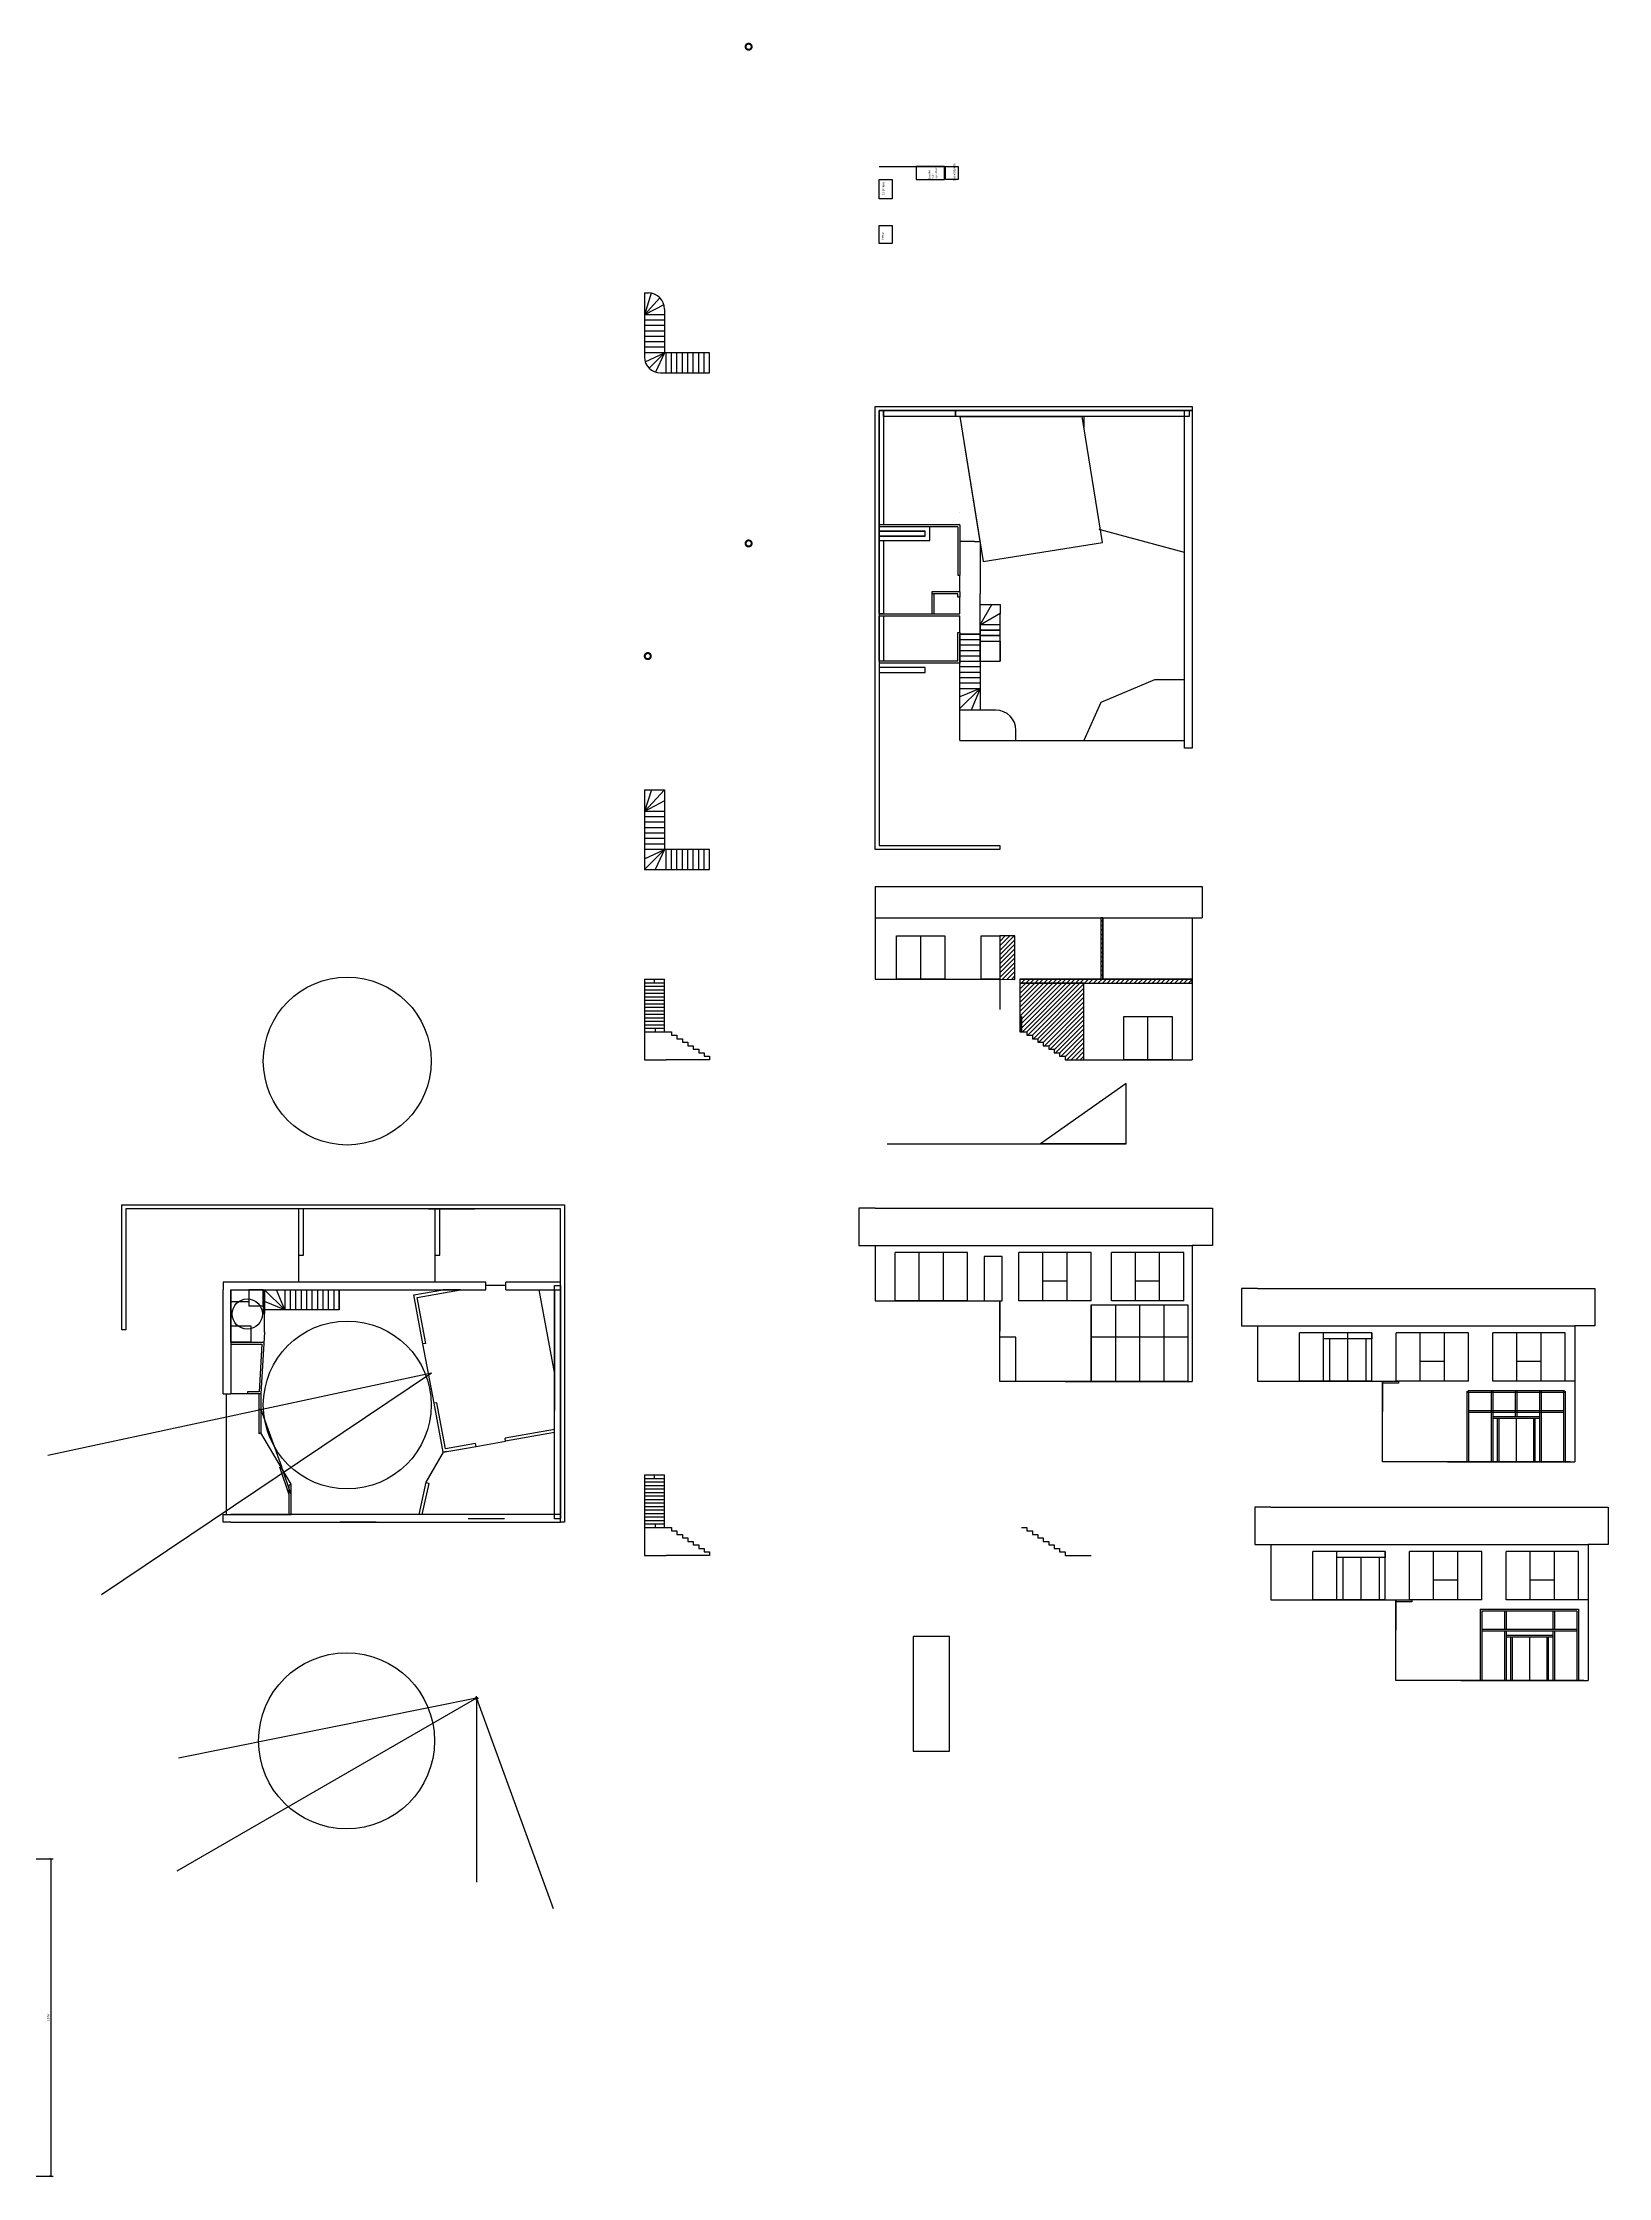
# Model space of a CAD drawing. Header units: centimetres. Extents: x -262314 to 1497847, y -126598 to 219599.
# Drawn here: x 78896 to 156668, y -37688 to 68327 of the extents above; entities that cross this region are included whole.
import ezdxf

# ---------------------------------------------------------------- set-up
doc = ezdxf.new("R2010")
doc.units = ezdxf.units.CM
doc.header["$PDMODE"] = 34
doc.header["$PDSIZE"] = 100
for name, color, linetype in [('A-Wall', 30, 'Continuous'), ('AC-Calcul ratios', 4, 'Continuous'), ('Dimensions', 6, 'Continuous'), ('DONUT', 240, 'Continuous'), ('E-STAIRS', 22, 'Continuous'), ('HACHURES', 18, 'Continuous'), ('I-Cloison', 11, 'Continuous'), ('I-STAIRS', 44, 'Continuous'), ('IS-Ouate', 253, 'Continuous'), ('Isolant pourtour radier', 36, 'Continuous'), ('Menuiseries', 60, 'Continuous'), ('Mobilier PMR', 201, 'Continuous'), ('Mur de soutenement', 1, 'Continuous'), ('Plan de masse ou contour exterieur', 30, 'Continuous'), ('Portes', 3, 'Continuous'), ('Title Block', 250, 'Continuous'), ('trash', 4, 'Continuous')]:
    doc.layers.add(name, color=color, linetype=linetype)
doc.styles.add('Seb', font='Verdana.ttf')
doc.dimstyles.new('d', dxfattribs={"dimtxt": 1, "dimasz": 1, "dimexe": 1.25, "dimexo": 0.625, "dimtad": 1, "dimdec": 1, "dimlfac": 0.1, "dimtxsty": 'Seb', "dimblk": 'ARCHTICK', "dimblk1": 'ARCHTICK', "dimblk2": 'ARCHTICK', "dimcen": 2.5, "dimclrd": 256, "dimclre": 256, "dimadec": 0, "dimazin": 0, "dimtfac": 1, "dimtdec": 1, "dimtmove": 0, "dimatfit": 3, "dimldrblk": 'ARCHTICK', "dimfxl": 1, "dimlwd": -1, "dimlwe": -1, "dimarcsym": 0})
pattern_1 = [(45, (17657.13, 0), (-112.2532, 112.2532), [])]

# ---------------------------------------------------------------- blocks, each defined once
blk = doc.blocks.new('_ArchTick')
at = {"color": 0, "linetype": 'ByBlock', "const_width": 0.15}
blk.add_lwpolyline([(-0.5, -0.5), (0.5, 0.5)], dxfattribs=at)
blk = doc.blocks.new('*D117')
at = {"layer": 'Defpoints', "color": 0, "transparency": 16777216}
for p in [(77586, -21873), (77586, -37633), (79295, -37633)]:
    blk.add_point(p, dxfattribs=at)
at = {"layer": 'Dimensions', "transparency": 16777216}
for p, q in [((77648, -21873), (79420, -21873)), ((79295, -21873), (79295, -37633)), ((77648, -37633), (79420, -37633))]:
    blk.add_line(p, q, dxfattribs=at)
at = {"layer": 'Dimensions', "transparency": 16777216, "xscale": 100, "yscale": 100, "zscale": 100}
for p, rotation in [((79295, -21873), 90), ((79295, -37633), 270)]:
    blk.add_blockref('_ArchTick', p, dxfattribs=dict(at, rotation=rotation))
at = {"layer": 'Dimensions', "color": 0, "transparency": 16777216, "insert": (79180, -29753), "char_height": 100, "attachment_point": 5, "rotation": 90, "style": 'Seb'}
blk.add_mtext('1576', dxfattribs=at)
blk = doc.blocks.new('A$C85e816c1')
at = {"layer": 'DONUT', "const_width": 100}
blk.add_lwpolyline([(-150, 0, 1), (150, 0, 1)], format="xyb", close=True, dxfattribs=at)

msp = doc.modelspace()

# ---------------------------------------------------------------- hatches: boundary and pattern name
at = {"layer": 'HACHURES'}
h = msp.add_hatch(dxfattribs=at)
h.set_pattern_fill('ANSI31', color=256, scale=50)
h.set_pattern_definition(pattern_1)
h.paths.add_polyline_path([(131550.87, 24856.69), (131450.87, 24856.69), (131450.87, 21812.61), (131550.87, 21812.61)])
h = msp.add_hatch(dxfattribs=at)
h.set_pattern_fill('ANSI31', color=256, scale=50)
h.set_pattern_definition(pattern_1)
h.paths.add_polyline_path([(126440.87, 21812.61), (127190.77, 21800.3), (127190.77, 23962.61), (126440.87, 23962.61)])
h = msp.add_hatch(dxfattribs=at)
h.set_pattern_fill('ANSI31', color=256, scale=50)
h.set_pattern_definition(pattern_1)
h.paths.add_polyline_path([(136000.87, 21812.61), (127440.87, 21812.61), (127440.87, 21612.61), (136000.87, 21612.61)])
h = msp.add_hatch(dxfattribs=at)
h.set_pattern_fill('ANSI31', color=256, scale=50)
h.set_pattern_definition(pattern_1)
h.paths.add_polyline_path([(130620.87, 21612.61), (127440.87, 21612.61), (127440.87, 19962.61), (127520.87, 19962.61), (127520.87, 19203.81), (127790.87, 19203.81), (127790.87, 19029.91), (128060.87, 19029.91), (128060.87, 18856.01), (128330.87, 18856.01), (128330.87, 18682.11), (128600.87, 18682.11), (128600.87, 18508.21), (128870.87, 18508.21), (128870.87, 18334.31), (129140.87, 18334.31), (129140.87, 18160.41), (129410.87, 18160.41), (129410.87, 17986.51), (129680.87, 17986.51), (129680.87, 17812.61), (130620.87, 17812.61)])
h = msp.add_hatch(dxfattribs=at)
h.set_pattern_fill('ANSI31', color=256, scale=50)
h.set_pattern_definition(pattern_1)
h.paths.add_polyline_path([(127520.87, 19962.61), (127440.87, 19962.61), (127440.87, 19203.81), (127520.87, 19203.81)])

# ---------------------------------------------------------------- linework, layer by layer
at = {"layer": 'A-Wall'}
for p, q in [((124360.87, 40788), (124360.87, 40788)), ((124460.87, 33678), (124460.87, 35178)), ((100904.71, 6388.9), (100904.71, 6768.9)), ((101904.7, 6388.9), (101904.7, 6768.9)), ((87860.44, 1228.9), (88240.44, 1228.9)), ((155005.68, 1850.23), (154525.68, 1850.23)), ((87860.44, -4771.1), (88240.44, -4771.1)), ((155667.91, -9009.27), (155187.91, -9009.27))]:
    msp.add_line(p, q, dxfattribs=at)
msp.add_lwpolyline([(135620.87, 33298), (135620.87, 50058), (136000.87, 50058), (136000.87, 33298)], close=True, dxfattribs=at)
for points in [[(124460.87, 33678), (135620.87, 33678)], [(100904.71, 6768.9), (87860.44, 6768.9), (87860.44, 6388.9)], [(87860.44, 1228.9), (87860.44, 6388.9)], [(88240.44, 6388.9), (100904.71, 6388.9)], [(88240.44, 6388.9), (88240.44, 1228.9)], [(101904.7, 6388.9), (104320.44, 6388.9), (104620.44, 6388.9), (104620.44, 6768.9), (103490.44, 6768.9), (101904.7, 6768.9)], [(88240.44, -5151.1), (87860.44, -5151.1), (87860.44, -4771.1)], [(88240.44, -5151.1), (104620.44, -5151.1), (104620.44, -4771.1), (88240.44, -4771.1)]]:
    msp.add_lwpolyline(points, dxfattribs=at)
at = {"layer": 'AC-Calcul ratios'}
for p, q in [((135620.87, 49758), (130620.87, 49757.7)), ((130620.87, 49757.7), (130620.87, 49231.22)), ((135620.87, 43869.15), (135620.87, 49758)), ((135620.87, 43014.09), (131374.11, 44156.5)), ((88240.44, 4288.9), (88240.44, 6388.9)), ((88240.44, 6388.9), (90040.44, 6388.9)), ((89840.44, 6388.9), (89840.44, 5218.9)), ((97328.55, 6133.21), (98778.63, 6388.9)), ((97499.61, 6011.06), (99642.45, 6388.9)), ((99642.45, 6388.9), (98778.63, 6388.9)), ((97783.55, 3703.44), (97328.55, 6133.21)), ((97929.9, 3729.25), (97501.23, 6011.35)), ((89920.44, 4288.9), (89740.44, 1228.9)), ((88240.44, 3792.72), (89879.26, 3792.72)), ((88240.44, 3692.72), (89784.82, 3692.72)), ((89784.82, 3692.72), (89652.09, 1328.9)), ((97929.9, 3729.25), (97783.55, 3703.44)), ((89652.09, 1328.9), (89070.44, 1328.9)), ((89070.44, 1328.9), (89070.44, 1228.9)), ((89740.44, 1228.9), (89070.44, 1228.9)), ((98483.28, 783.25), (98335.27, 757.16)), ((98791.03, -1676.67), (98335.27, 757.16)), ((98912.41, -1501.28), (98483.28, 783.25)), ((104320.44, -547.7), (101865.99, -980.49)), ((101892.32, -1129.82), (101865.99, -980.49)), ((104320.44, -700.02), (101892.16, -1128.92)), ((104320.44, -700.02), (104320.44, -547.7)), ((98791.03, -1676.67), (100425.81, -1388.41)), ((98948.59, -1648.84), (98791.03, -1676.67)), ((100399.47, -1239.07), (98912.41, -1501.28)), ((100425.81, -1388.41), (100399.47, -1239.07)), ((97928.2, -3171.12), (97581.16, -4771.1)), ((97928.2, -3171.12), (98069.83, -3225.82)), ((98069.83, -3225.82), (97734.65, -4771.1))]:
    msp.add_line(p, q, dxfattribs=at)
msp.add_lwpolyline([(124460.87, 49758), (125609.06, 42563.55), (131534.07, 43509.14), (130536.8, 49758)], close=True, dxfattribs=at)
for points in [[(89840.44, 6388.9), (89920.44, 6388.9), (89920.44, 5218.9), (89840.44, 5218.9)], [(103534.93, 6388.9), (104320.44, 2202.18)]]:
    msp.add_lwpolyline(points, dxfattribs=at)
at = {"layer": 'E-STAIRS'}
for p, q in [((108783.73, 55897.5), (108983.73, 55897.5)), ((108783.73, 55897.5), (108783.73, 52727.5)), ((109127.68, 55884.44), (108783.73, 54817.5)), ((109558.36, 55654.1), (108783.73, 54817.5)), ((109755.56, 55307.93), (108783.73, 54817.5)), ((109783.73, 54817.5), (108783.73, 54817.5)), ((109783.73, 54547.5), (108783.73, 54547.5)), ((109783.73, 54277.5), (108783.73, 54277.5)), ((109783.73, 55097.5), (109783.73, 52927.5)), ((109783.73, 54007.5), (108783.73, 54007.5)), ((109783.73, 53737.5), (108783.73, 53737.5)), ((109783.73, 53467.5), (108783.73, 53467.5)), ((109783.73, 53197.5), (108783.73, 53197.5)), ((109783.73, 52927.5), (108783.73, 52927.5)), ((108821.42, 52484.84), (109783.73, 52927.5)), ((109783.73, 52927.5), (109018.05, 52161.81)), ((109783.73, 52927.5), (109341.07, 51965.19)), ((112023.73, 52927.5), (109783.73, 52927.5)), ((109863.73, 51927.5), (109863.73, 52927.5)), ((110133.73, 51927.5), (110133.73, 52927.5)), ((110403.73, 51927.5), (110403.73, 52927.5)), ((110673.73, 51927.5), (110673.73, 52927.5)), ((110943.73, 51927.5), (110943.73, 52927.5)), ((111213.73, 51927.5), (111213.73, 52927.5)), ((111483.73, 51927.5), (111483.73, 52927.5)), ((111753.73, 51927.5), (111753.73, 52927.5)), ((112023.73, 51927.5), (112023.73, 52927.5)), ((109583.73, 51927.5), (112023.73, 51927.5)), ((108783.73, 31228), (109783.73, 31228)), ((108783.73, 31228), (108783.73, 27258)), ((109783.73, 31228), (108783.73, 30148)), ((109131.89, 31228), (108783.73, 30148)), ((109783.73, 31228), (109783.73, 28258)), ((109783.73, 30677.71), (108783.73, 30148)), ((109783.73, 30148), (108783.73, 30148)), ((109783.73, 29878), (108783.73, 29878)), ((109783.73, 29608), (108783.73, 29608)), ((109783.73, 29338), (108783.73, 29338)), ((109783.73, 29068), (108783.73, 29068)), ((109783.73, 28798), (108783.73, 28798)), ((109783.73, 28528), (108783.73, 28528)), ((109783.73, 28258), (108783.73, 27258)), ((108783.73, 27798), (109783.73, 28258)), ((109783.73, 28258), (108783.73, 28258)), ((109783.73, 28258), (109323.73, 27258)), ((112023.73, 28258), (109783.73, 28258)), ((109863.73, 27258), (109863.73, 28258)), ((110133.73, 27258), (110133.73, 28258)), ((110403.73, 27258), (110403.73, 28258)), ((110673.73, 27258), (110673.73, 28258)), ((110943.73, 27258), (110943.73, 28258)), ((111213.73, 27258), (111213.73, 28258)), ((111483.73, 27258), (111483.73, 28258)), ((111753.73, 27258), (111753.73, 28258)), ((112023.73, 27258), (112023.73, 28258)), ((108783.73, 27258), (112023.73, 27258)), ((108783.73, 21812.61), (108783.73, 19247.89)), ((108783.73, 21812.61), (108783.73, 19203.81)), ((108783.73, 21812.61), (109783.73, 21812.61)), ((108783.73, 21638.69), (109783.73, 21638.69)), ((108783.73, 21464.77), (109783.73, 21464.77)), ((108783.73, 21290.85), (109783.73, 21290.85)), ((109283.73, 21638.69), (109283.73, 21812.61)), ((109783.73, 19203.81), (109783.73, 21812.61)), ((108783.73, 21116.93), (109783.73, 21116.93)), ((108783.73, 20943.01), (109783.73, 20943.01)), ((108783.73, 20769.09), (109783.73, 20769.09)), ((108783.73, 20595.17), (109783.73, 20595.17)), ((108783.73, 20421.25), (109783.73, 20421.25)), ((108783.73, 20247.33), (109783.73, 20247.33)), ((108783.73, 20073.41), (109783.73, 20073.41)), ((108783.73, 19899.49), (109783.73, 19899.49)), ((108783.73, 19725.57), (109783.73, 19725.57)), ((108783.73, 19551.65), (109783.73, 19551.65)), ((108783.73, 19377.73), (109783.73, 19377.73)), ((108783.73, 19203.81), (109863.73, 19203.81)), ((108783.73, 19203.81), (108783.73, 17812.61)), ((109323.73, 19377.73), (109323.73, 19203.81)), ((109863.73, 19203.81), (110133.73, 19203.81)), ((110133.73, 19203.81), (110133.73, 19029.91)), ((110133.73, 19029.91), (110403.73, 19029.91)), ((110403.73, 19029.91), (110403.73, 18856.01)), ((110403.73, 18856.01), (110673.73, 18856.01)), ((110673.73, 18856.01), (110673.73, 18682.11)), ((110673.73, 18682.11), (110943.73, 18682.11)), ((110943.73, 18682.11), (110943.73, 18508.21)), ((110943.73, 18508.21), (111213.73, 18508.21)), ((111213.73, 18508.21), (111213.73, 18334.31)), ((111213.73, 18334.31), (111483.73, 18334.31)), ((111483.73, 18334.31), (111483.73, 18160.41)), ((111483.73, 18160.41), (111753.73, 18160.41)), ((111753.73, 18160.41), (111753.73, 17986.51)), ((108783.73, 17812.61), (109863.73, 17812.61)), ((112023.73, 17812.61), (109863.73, 17812.61)), ((111753.73, 17986.51), (112023.73, 17986.51)), ((112023.73, 17986.51), (112023.73, 17812.61)), ((108783.73, -2802.41), (108783.73, -5367.14)), ((108783.73, -2802.41), (108783.73, -5411.21)), ((108783.73, -2802.41), (109783.73, -2802.41)), ((108783.73, -2976.33), (109783.73, -2976.33)), ((108783.73, -3150.25), (109783.73, -3150.25)), ((109283.73, -2976.33), (109283.73, -2802.41)), ((109783.73, -5411.21), (109783.73, -2802.41)), ((108783.73, -3324.17), (109783.73, -3324.17)), ((108783.73, -3498.09), (109783.73, -3498.09)), ((108783.73, -3672.01), (109783.73, -3672.01)), ((108783.73, -3845.93), (109783.73, -3845.93)), ((108783.73, -4019.85), (109783.73, -4019.85)), ((108783.73, -4193.77), (109783.73, -4193.77)), ((108783.73, -4367.69), (109783.73, -4367.69)), ((108783.73, -4541.61), (109783.73, -4541.61)), ((108783.73, -4715.53), (109783.73, -4715.53)), ((108783.73, -4889.45), (109783.73, -4889.45)), ((108783.73, -5063.37), (109783.73, -5063.37)), ((108783.73, -5237.29), (109783.73, -5237.29)), ((109323.73, -5237.29), (109323.73, -5411.21)), ((108783.73, -5411.21), (109863.73, -5411.21)), ((108783.73, -5411.21), (108783.73, -6802.41)), ((109863.73, -5411.21), (110133.73, -5411.21)), ((110133.73, -5411.21), (110133.73, -5585.11)), ((110133.73, -5585.11), (110403.73, -5585.11)), ((110403.73, -5585.11), (110403.73, -5759.01)), ((110403.73, -5759.01), (110673.73, -5759.01)), ((110673.73, -5759.01), (110673.73, -5932.91)), ((110673.73, -5932.91), (110943.73, -5932.91)), ((110943.73, -5932.91), (110943.73, -6106.81)), ((110943.73, -6106.81), (111213.73, -6106.81)), ((111213.73, -6106.81), (111213.73, -6280.71)), ((111213.73, -6280.71), (111483.73, -6280.71)), ((111483.73, -6280.71), (111483.73, -6454.61)), ((108783.73, -6802.41), (109863.73, -6802.41)), ((112023.73, -6802.41), (109863.73, -6802.41)), ((111483.73, -6454.61), (111753.73, -6454.61)), ((111753.73, -6454.61), (111753.73, -6628.51)), ((111753.73, -6628.51), (112023.73, -6628.51)), ((112023.73, -6628.51), (112023.73, -6802.41))]:
    msp.add_line(p, q, dxfattribs=at)
for centre, start, end in [((108983.73, 55097.5), 0, 90), ((109583.73, 52727.5), 180, 270)]:
    msp.add_arc(centre, 800, start, end, dxfattribs=at)
at = {"layer": 'HACHURES'}
for p, q in [((130980.87, 1842.45), (130980.87, 5642.45)), ((127520.87, -5411.21), (127790.87, -5411.21)), ((127790.87, -5411.21), (127790.87, -5585.11)), ((127790.87, -5585.11), (128060.87, -5585.11)), ((128060.87, -5585.11), (128060.87, -5759.01)), ((128060.87, -5759.01), (128330.87, -5759.01)), ((128330.87, -5759.01), (128330.87, -5932.91)), ((128330.87, -5932.91), (128600.87, -5932.91)), ((128600.87, -5932.91), (128600.87, -6106.81)), ((128600.87, -6106.81), (128870.87, -6106.81)), ((128870.87, -6106.81), (128870.87, -6280.71)), ((128870.87, -6280.71), (129140.87, -6280.71)), ((129140.87, -6280.71), (129140.87, -6454.61)), ((129140.87, -6454.61), (129410.87, -6454.61)), ((129410.87, -6454.61), (129410.87, -6628.51)), ((129410.87, -6628.51), (129680.87, -6628.51)), ((129680.87, -6628.51), (129680.87, -6802.41)), ((129680.87, -6802.41), (130980.87, -6802.41))]:
    msp.add_line(p, q, dxfattribs=at)
for points in [[(131550.87, 24856.69), (131450.87, 24856.69), (131450.87, 21812.61), (131550.87, 21812.61)], [(136000.87, 21812.61), (127440.87, 21812.61), (127440.87, 21612.61), (136000.87, 21612.61)], [(130620.87, 21612.61), (127440.87, 21612.61), (127440.87, 19962.61), (127520.87, 19962.61), (127520.87, 19203.81), (127790.87, 19203.81), (127790.87, 19029.91), (128060.87, 19029.91), (128060.87, 18856.01), (128330.87, 18856.01), (128330.87, 18682.11), (128600.87, 18682.11), (128600.87, 18508.21), (128870.87, 18508.21), (128870.87, 18334.31), (129140.87, 18334.31), (129140.87, 18160.41), (129410.87, 18160.41), (129410.87, 17986.51), (129680.87, 17986.51), (129680.87, 17812.61), (130620.87, 17812.61)], [(127520.87, 19962.61), (127440.87, 19962.61), (127440.87, 19203.81), (127520.87, 19203.81)]]:
    msp.add_lwpolyline(points, close=True, dxfattribs=at)
at = {"layer": 'I-Cloison'}
for p, q in [((124460.87, 49758), (130460.87, 49758)), ((124460.87, 49758), (125450.89, 43554.6)), ((124875.81, 47158), (124875.81, 47158)), ((124460.87, 44387.59), (120440.87, 44387.59)), ((124360.87, 44287.59), (120440.87, 44287.59)), ((120440.87, 44067.59), (120440.87, 44287.59)), ((124360.87, 44287.59), (124360.87, 41888)), ((124460.87, 44387.59), (124460.87, 41888)), ((125190.87, 43554.6), (125450.89, 43554.6)), ((124360.87, 41888), (124460.87, 41888)), ((124460.87, 41058), (123060.87, 41058)), ((123630.87, 40958), (123060.87, 40958)), ((123160.87, 40958), (123160.87, 39958)), ((124360.87, 40958), (123630.87, 40958)), ((124360.87, 40788), (124360.87, 40958)), ((124460.87, 40788), (124360.87, 40788)), ((124460.87, 41058), (124460.87, 40958)), ((124460.87, 40958), (124460.87, 40788)), ((120440.87, 39958), (124460.87, 39958)), ((120440.87, 39858), (124460.87, 39858)), ((122230.87, 39958), (123630.87, 39958)), ((124360.87, 37611.78), (120440.87, 37611.78)), ((124460.87, 37511.78), (120440.87, 37511.78)), ((131450.87, 24856.69), (131450.87, 21812.61)), ((131550.87, 24856.69), (131550.87, 21812.61)), ((127440.87, 21812.61), (136000.87, 21812.61)), ((127440.87, 21612.61), (136000.87, 21612.61)), ((130620.87, 17812.61), (130620.87, 21612.61)), ((127520.87, 19962.61), (127440.87, 19962.61)), ((127520.87, 19203.81), (127520.87, 19962.61)), ((91604.22, 8108.9), (91605.44, 6768.9)), ((98380.03, 8108.9), (98380.03, 6768.9)), ((104320.44, 6388.9), (104320.44, 388.9)), ((89740.44, 1228.9), (88240.44, 1228.9)), ((89640.44, 1228.9), (89640.44, 438.92)), ((89740.44, 1228.9), (89740.44, 438.92)), ((89740.44, 438.92), (89640.44, 438.92)), ((90766.5, -2380.16), (90671.86, -2412.46)), ((91140.44, -3785.53), (90671.86, -2412.46)), ((91240.44, -3768.94), (90766.5, -2380.16)), ((91140.44, -4768.94), (91140.44, -3785.25)), ((91240.44, -4768.94), (91240.44, -3768.94)), ((88240.44, -4771.1), (91240.44, -4768.94))]:
    msp.add_line(p, q, dxfattribs=at)
for points in [[(123060.87, 41058), (123060.87, 39967)], [(124360.87, 37611.78), (124360.87, 39028), (124460.87, 39028), (124460.87, 37511.78)], [(126440.87, 21812.61), (127190.77, 21800.3), (127190.77, 23962.61), (126440.87, 23962.61), (126440.87, 21812.61)]]:
    msp.add_lwpolyline(points, dxfattribs=at)
msp.add_lwpolyline([(134118.7, 36678), (131464.37, 35558.5), (130620.87, 33678), (135620.87, 33678), (135618.7, 36678)], close=True, dxfattribs=at)
msp.add_lwpolyline([(126440.87, 33678), (127240.87, 33678), (127240.87, 34178, 0.414213562), (126240.87, 35178), (124460.87, 35178)], format="xyb", dxfattribs=at)
at = {"layer": 'I-STAIRS'}
for p, q in [((124460.87, 44997.59), (124460.87, 44997.59)), ((124460.87, 44427.59), (124460.87, 44427.59)), ((125460.87, 43427.59), (125460.87, 40958)), ((125460.87, 40958), (125460.87, 40958)), ((125460.87, 37611.78), (125460.87, 40958)), ((125460.87, 39421.78), (125460.87, 40421.78)), ((125460.87, 39421.78), (126038.22, 40421.78)), ((125460.87, 40421.78), (126460.87, 40421.78)), ((126460.87, 40421.78), (126460.87, 39958)), ((125460.87, 39421.78), (126460.87, 39999.13)), ((126460.87, 39958), (126460.87, 39958)), ((125460.87, 38958), (124460.87, 38958)), ((124460.87, 38688), (125460.87, 38688)), ((124460.87, 38418), (125460.87, 38418)), ((124460.87, 38148), (125460.87, 38148)), ((124460.87, 37878), (125460.87, 37878)), ((124460.87, 37608), (125460.87, 37608)), ((124460.87, 37338), (125460.87, 37338)), ((124460.87, 37068), (125460.87, 37068)), ((124460.87, 36798), (125460.87, 36798)), ((124460.87, 36528), (125460.87, 36528)), ((124460.87, 36258), (125460.87, 36258)), ((125460.87, 36258), (124460.87, 35843.79)), ((125460.87, 36258), (124460.87, 35258)), ((125460.87, 36258), (125013.52, 35178)), ((90920.44, 5388.9), (89920.44, 6388.9)), ((90920.44, 5388.9), (90506.22, 6388.9)), ((90920.44, 6388.9), (90920.44, 5388.9)), ((91190.44, 6388.9), (91190.44, 5388.9)), ((91460.44, 6388.9), (91460.44, 5388.9)), ((91730.44, 6388.9), (91730.44, 5388.9)), ((92000.44, 6388.9), (92000.44, 5388.9)), ((92270.44, 6388.9), (92270.44, 5388.9)), ((92540.44, 6388.9), (92540.44, 5388.9)), ((92810.44, 6388.9), (92810.44, 5388.9)), ((93080.44, 6388.9), (93080.44, 5388.9)), ((93350.44, 6388.9), (93350.44, 5388.9)), ((93620.44, 5388.9), (93620.44, 6388.9)), ((90920.44, 5388.9), (89920.44, 5803.11))]:
    msp.add_line(p, q, dxfattribs=at)
for points in [[(125460.87, 38611.78), (126460.87, 38611.78), (126460.87, 37611.78), (126460.87, 39958)], [(125460.87, 37611.78), (126460.87, 37611.78)]]:
    msp.add_lwpolyline(points, dxfattribs=at)
for points in [[(126460.87, 39151.78), (126460.87, 39421.78), (125460.87, 39421.78), (125460.87, 39151.78)], [(124460.87, 35178), (124460.87, 38958), (125460.87, 38958), (125460.87, 35178)], [(126460.87, 38881.78), (126460.87, 39151.78), (125460.87, 39151.78), (125460.87, 38881.78)], [(126460.87, 38611.78), (126460.87, 38881.78), (125460.87, 38881.78), (125460.87, 38611.78)], [(89920.44, 6388.9), (93620.44, 6388.9), (93620.44, 5388.9), (89920.44, 5388.9)]]:
    msp.add_lwpolyline(points, close=True, dxfattribs=at)
at = {"layer": 'IS-Ouate'}
msp.add_line((122960.87, 43817.59), (122960.87, 44067.59), dxfattribs=at)
for points in [[(120440.87, 44387.59), (120440.87, 50058), (120660.87, 50058), (120660.87, 44387.59), (120440.87, 44387.59)], [(124240.87, 50058), (124240.87, 49758), (120660.87, 49758), (120660.87, 50058), (124240.87, 50058)], [(122960.87, 44067.59), (122960.87, 44287.59), (120440.87, 44287.59), (120440.87, 44067.59), (122740.87, 44067.59)], [(122740.87, 43817.59), (120440.87, 43817.59), (120440.87, 43597.59), (122960.87, 43597.59), (122960.87, 43817.59)], [(120440.87, 39958), (120440.87, 43597.59), (120660.87, 43597.59), (120660.87, 39958), (120440.87, 39958)], [(120440.87, 37611.78), (120440.87, 39858), (120660.87, 39858), (120660.87, 37611.78), (120440.87, 37611.78)]]:
    msp.add_lwpolyline(points, dxfattribs=at)
at = {"layer": 'Isolant pourtour radier'}
for points in [[(135840.87, 50058), (135840.87, 49758), (124240.87, 49758), (124240.87, 50058)], [(104620.44, -4991.1), (104320.44, -4991.1), (104320.44, 6608.9), (104620.44, 6608.9)]]:
    msp.add_lwpolyline(points, close=True, dxfattribs=at)
at = {"layer": 'Menuiseries'}
for p, q in [((121240.87, 5842.45), (121240.87, 8242.45)), ((124840.87, 8242.45), (121240.87, 8242.45)), ((122440.87, 5842.45), (122440.87, 8242.45)), ((123640.87, 5842.45), (123640.87, 8242.45)), ((124840.87, 5842.45), (124840.87, 8242.45)), ((127380.87, 5842.45), (127380.87, 8242.45)), ((130980.87, 8242.45), (127380.87, 8242.45)), ((128580.87, 5842.45), (128580.87, 8242.45)), ((129780.87, 5842.45), (129780.87, 8242.45)), ((130980.87, 5842.45), (130980.87, 8242.45)), ((135580.87, 8242.45), (131980.87, 8242.45)), ((131980.87, 5842.45), (131980.87, 8242.45)), ((133180.87, 5842.45), (133180.87, 8242.45)), ((134380.87, 5842.45), (134380.87, 8242.45)), ((135580.87, 5842.45), (135580.87, 8242.45)), ((128580.87, 5842.45), (128580.87, 6842.45)), ((128580.87, 6842.45), (129780.87, 6842.45)), ((133180.87, 6842.45), (134380.87, 6842.45)), ((120240.87, 5842.45), (121240.87, 5842.45)), ((124840.87, 5842.45), (121240.87, 5842.45)), ((130980.87, 5842.45), (127380.87, 5842.45)), ((130980.87, 5642.45), (130980.87, 1842.45)), ((130980.87, 5642.45), (135780.87, 5642.45)), ((135580.87, 5842.45), (131980.87, 5842.45)), ((132180.87, 5642.45), (132180.87, 1842.45)), ((133380.87, 5642.45), (133380.87, 1842.45)), ((134580.87, 5642.45), (134580.87, 1842.45)), ((135582.99, 5842.45), (135580.87, 5842.45)), ((135580.87, 5842.45), (135580.87, 5840.32)), ((135780.87, 5642.45), (135780.87, 1842.45)), ((144925.68, 4250.23), (144925.68, 3950.23)), ((135780.87, 4042.45), (130980.87, 4042.45)), ((144625.68, 3950.23), (142525.68, 3950.23)), ((142825.68, 3950.23), (142825.68, 1850.23)), ((144925.68, 3950.23), (144625.68, 3950.23)), ((144625.68, 3950.23), (144625.68, 1850.23)), ((130980.87, 1842.45), (135780.87, 1842.45)), ((149645.68, 1350.23), (149645.68, -2149.77)), ((149685.68, 1390.23), (154485.68, 1390.23)), ((149685.68, 1310.23), (154485.68, 1310.23)), ((149725.68, 1350.23), (149725.68, -2149.77)), ((149725.68, 1350.23), (149725.68, -2149.77)), ((149725.68, 1350.23), (149725.68, -2149.77)), ((150845.68, 1350.23), (150845.68, 0.23)), ((150925.68, 1350.23), (150925.68, 0.23)), ((152045.68, 1350.23), (152045.68, 100.23)), ((152125.68, 1350.23), (152125.68, 100.23)), ((152125.68, 1350.23), (152125.68, 100.23)), ((153245.68, 1350.23), (153245.68, 0.23)), ((153325.68, 1350.23), (153325.68, 0.23)), ((153325.68, 1350.23), (153325.68, 100.23)), ((154445.68, 1350.23), (154445.68, -2149.77)), ((154525.68, 1350.23), (154525.68, -2149.77)), ((154587.81, 1850.23), (154585.68, 1850.23)), ((154585.68, 1850.23), (154585.68, 1848.1)), ((154445.68, 380.23), (149725.68, 380.23)), ((154445.68, 300.23), (149725.68, 300.23)), ((150845.68, 0.23), (150845.68, -2149.77)), ((153245.68, 80.23), (150925.68, 80.23)), ((150925.68, 0.23), (150925.68, -2149.77)), ((153245.68, 0.23), (150925.68, 0.23)), ((151145.68, 0.23), (151145.68, -2149.77)), ((151225.68, 0.23), (151225.68, -2149.77)), ((152085.68, 0.23), (152085.68, -2149.77)), ((153245.68, 0.23), (152845.68, 0.23)), ((152945.68, 0.23), (152945.68, -2149.77)), ((153025.68, 0.23), (153025.68, -2149.77)), ((153245.68, 0.23), (153245.68, -2149.77)), ((153325.68, 0.23), (153325.68, -2149.77)), ((153325.68, 0.23), (153325.68, -2149.77)), ((149985.68, -2149.77), (154785.68, -2149.77)), ((145287.91, -6909.27), (143187.91, -6909.27)), ((143487.91, -6909.27), (143487.91, -9009.27)), ((145587.91, -6909.27), (145287.91, -6909.27)), ((145287.91, -6909.27), (145287.91, -9009.27)), ((145587.91, -6609.27), (145587.91, -6909.27)), ((150307.91, -9469.27), (150307.91, -13009.27)), ((150307.91, -9469.27), (155187.91, -9469.27)), ((155187.91, -9469.27), (155187.91, -13009.27)), ((155250.04, -9009.27), (155247.91, -9009.27)), ((155247.91, -9009.27), (155247.91, -9011.39)), ((150387.91, -9549.27), (150387.91, -13009.27)), ((150387.91, -9549.27), (150387.91, -13009.27)), ((150387.91, -9549.27), (150387.91, -13009.27)), ((150387.91, -9549.27), (155107.91, -9549.27)), ((155107.91, -10479.27), (150387.91, -10479.27)), ((155107.91, -10559.27), (150387.91, -10559.27)), ((151507.91, -9549.27), (151507.91, -10479.27)), ((151507.91, -10559.27), (151507.91, -10859.27)), ((151587.91, -9549.27), (151587.91, -10479.27)), ((151587.91, -10559.27), (151587.91, -10859.27)), ((153907.91, -9549.27), (153907.91, -10479.27)), ((153907.91, -10559.27), (153907.91, -10859.27)), ((153987.91, -9549.27), (153987.91, -10479.27)), ((153987.91, -9549.27), (153987.91, -10479.27)), ((153987.91, -10559.27), (153987.91, -10759.27)), ((153987.91, -10559.27), (153987.91, -10859.27)), ((155107.91, -9549.27), (155107.91, -13009.27)), ((151507.91, -10859.27), (151507.91, -13009.27)), ((153907.91, -10779.27), (151587.91, -10779.27)), ((151587.91, -10859.27), (151587.91, -13009.27)), ((153907.91, -10859.27), (151587.91, -10859.27)), ((151807.91, -10859.27), (151807.91, -13009.27)), ((151887.91, -10859.27), (151887.91, -13009.27)), ((152747.91, -10859.27), (152747.91, -13009.27)), ((153907.91, -10859.27), (153507.91, -10859.27)), ((153607.91, -10859.27), (153607.91, -13009.27)), ((153687.91, -10859.27), (153687.91, -13009.27)), ((153907.91, -10859.27), (153907.91, -13009.27)), ((153987.91, -10859.27), (153987.91, -13009.27)), ((153987.91, -10859.27), (153987.91, -13009.27)), ((150647.91, -13009.27), (155447.91, -13009.27))]:
    msp.add_line(p, q, dxfattribs=at)
msp.add_lwpolyline([(126560.87, 5842.45), (126560.87, 8042.45), (125660.87, 8042.45), (125660.87, 5842.45)], close=True, dxfattribs=at)
msp.add_lwpolyline([(127240.87, 1842.45), (127240.87, 4042.45), (126440.87, 4042.45)], dxfattribs=at)
at = {"layer": 'Mobilier PMR'}
for points in [[(88240.44, 6388.9), (89140.44, 6388.9), (89140.44, 5788.9), (88240.44, 5788.9)], [(89840.44, 6388.9), (89140.44, 6388.9), (89140.44, 5588.9), (89840.44, 5588.9)], [(88240.44, 4592.72), (89240.44, 4592.72), (89240.44, 3792.72), (88240.44, 3792.72)]]:
    msp.add_lwpolyline(points, close=True, dxfattribs=at)
msp.add_circle((89058.74, 5188.35), 750, dxfattribs=at)
at = {"layer": 'Mur de soutenement'}
for points in [[(120240.87, 50058), (120240.87, 50258), (136000.87, 50258), (136000.87, 50058), (120440.87, 50058)], [(120440.87, 28258), (120240.87, 28258), (120240.87, 50258), (120440.87, 50258)], [(120440.87, 50058), (120440.87, 28458)], [(120440.87, 43497.59), (120440.87, 45797.59)], [(120440.87, 43817.59), (122740.87, 43817.59), (122740.87, 44067.59), (120440.87, 44067.59), (120440.87, 43817.59)], [(120440.87, 37041.78), (122740.87, 37041.78), (122740.87, 37291.78), (120440.87, 37291.78), (120440.87, 37041.78)], [(120440.87, 28458), (126440.87, 28458), (126440.87, 28258), (120240.87, 28258), (120240.87, 28458)], [(82820.44, 10408.9), (82820.44, 10608.9), (104820.44, 10608.9), (104820.44, 10408.9)], [(83020.44, 10408.9), (83020.44, 4408.9), (82820.44, 4408.9), (82820.44, 10608.9), (83020.44, 10608.9)], [(104620.44, 10608.9), (104820.44, 10608.9), (104820.44, -5151.1), (104620.44, -5151.1), (104620.44, 10408.9)], [(104620.44, 10408.9), (83020.44, 10408.9)], [(91604.22, 10408.9), (91604.22, 8108.9), (91854.22, 8108.9), (91854.22, 10408.9), (91604.22, 10408.9)], [(98060.03, 10408.9), (100360.03, 10408.9)], [(98380.03, 10408.9), (98380.03, 8108.9), (98630.03, 8108.9), (98630.03, 10408.9), (98380.03, 10408.9)]]:
    msp.add_lwpolyline(points, dxfattribs=at)
at = {"layer": 'Plan de masse ou contour exterieur'}
for p, q in [((120240.87, 26414.04), (136000.87, 26414.04)), ((120240.87, 26414.04), (120240.87, 21812.61)), ((136000.87, 26414.04), (136500.87, 26414.04)), ((136500.87, 26414.04), (136500.87, 24856.69)), ((120240.87, 24856.69), (136000.87, 24856.69)), ((136000.87, 24856.69), (136000.87, 17812.61)), ((136000.87, 24856.69), (136500.87, 24856.69)), ((120240.87, 21812.61), (126440.87, 21812.61)), ((126440.87, 21812.61), (126440.87, 20312.61)), ((129680.87, 17812.61), (136000.87, 17812.61)), ((132714.15, 16636.14), (128461.23, 13638.49)), ((132714.15, 13636.14), (132714.15, 16636.14)), ((120851.55, 13636.14), (132714.15, 13636.14)), ((120240.87, 10443.87), (119440.87, 10443.87)), ((119440.87, 10443.87), (119440.87, 8585.93)), ((120240.87, 10443.87), (136000.87, 10443.87)), ((136000.87, 10443.87), (136500.87, 10443.87)), ((136500.87, 10443.87), (137000.87, 10443.87)), ((137000.87, 10443.87), (137000.87, 8585.93)), ((119440.87, 8585.93), (120240.87, 8585.93)), ((120240.87, 8585.93), (120240.87, 5842.45)), ((120240.87, 8585.93), (136000.87, 8585.93)), ((136000.87, 8585.93), (136000.87, 1842.45)), ((137000.87, 8585.93), (136000.87, 8585.93)), ((139245.68, 6451.65), (138445.68, 6451.65)), ((138445.68, 6451.65), (138445.68, 4593.72)), ((139245.68, 6451.65), (155005.68, 6451.65)), ((155005.68, 6451.65), (155505.68, 6451.65)), ((155505.68, 6451.65), (156005.68, 6451.65)), ((156005.68, 6451.65), (156005.68, 4593.72)), ((120240.87, 5842.45), (126440.87, 5842.45)), ((126440.87, 5842.45), (126440.87, 4342.45)), ((126440.87, 1842.45), (126440.87, 5842.45)), ((138445.68, 4593.72), (139245.68, 4593.72)), ((139245.68, 4593.72), (139245.68, 1850.23)), ((139245.68, 4593.72), (155005.68, 4593.72)), ((155005.68, 4593.72), (155005.68, -2149.77)), ((156005.68, 4593.72), (155005.68, 4593.72)), ((135780.87, 1842.45), (126440.87, 1842.45)), ((129680.87, 1842.45), (136000.87, 1842.45)), ((139245.68, 1850.23), (146245.68, 1850.23)), ((145445.68, 1850.23), (145445.68, 350.23)), ((145445.68, -2149.77), (145445.68, 1850.23)), ((146245.68, 1750.23), (145445.68, 1750.23)), ((146245.68, 1850.23), (146245.68, 1750.23)), ((154785.68, -2149.77), (145445.68, -2149.77)), ((148685.68, -2149.77), (155005.68, -2149.77)), ((139907.91, -4407.84), (139107.91, -4407.84)), ((139107.91, -4407.84), (139107.91, -6265.78)), ((139907.91, -4407.84), (155667.91, -4407.84)), ((155667.91, -4407.84), (156167.91, -4407.84)), ((156167.91, -4407.84), (156667.91, -4407.84)), ((156667.91, -4407.84), (156667.91, -6265.78)), ((139107.91, -6265.78), (139907.91, -6265.78)), ((139907.91, -6265.78), (139907.91, -9009.27)), ((139907.91, -6265.78), (155667.91, -6265.78)), ((155667.91, -6265.78), (155667.91, -13009.27)), ((156667.91, -6265.78), (155667.91, -6265.78)), ((139907.91, -9009.27), (146907.91, -9009.27)), ((146107.91, -9009.27), (146107.91, -10509.27)), ((146107.91, -13009.27), (146107.91, -9009.27)), ((146907.91, -9109.27), (146107.91, -9109.27)), ((146907.91, -9009.27), (146907.91, -9109.27)), ((155447.91, -13009.27), (146107.91, -13009.27)), ((149347.91, -13009.27), (155667.91, -13009.27))]:
    msp.add_line(p, q, dxfattribs=at)
msp.add_lwpolyline([(132714.15, 13636.14), (128461.23, 13638.49)], dxfattribs=at)
at = {"layer": 'Portes'}
for p, q in [((120240.87, 45387.59), (120240.87, 46287.59)), ((125190.87, 43554.6), (124460.87, 43554.6)), ((124460.87, 41058), (124460.87, 41888)), ((124460.87, 39958), (124460.87, 40788)), ((124460.87, 39028), (124460.87, 39858)), ((125510.87, 21812.61), (125510.87, 23962.61)), ((125510.87, 23962.61), (126440.87, 23962.61)), ((126440.87, 23962.61), (126440.87, 21812.61)), ((120240.87, 21812.61), (121310.87, 21812.61)), ((126440.87, 21812.61), (125510.87, 21812.61)), ((101904.7, 6608.9), (100904.71, 6608.9)), ((89920.44, 4288.9), (89920.44, 5218.9)), ((144925.68, 4250.23), (141325.68, 4250.23)), ((141325.68, 1850.23), (141325.68, 4250.23)), ((142525.68, 1850.23), (142525.68, 4250.23)), ((143725.68, 1850.23), (143725.68, 4250.23)), ((144925.68, 1850.23), (144925.68, 4250.23)), ((149725.68, 4250.23), (146125.68, 4250.23)), ((146125.68, 1850.23), (146125.68, 4250.23)), ((147325.68, 1850.23), (147325.68, 4250.23)), ((148525.68, 1850.23), (148525.68, 4250.23)), ((149725.68, 1850.23), (149725.68, 4250.23)), ((154525.68, 4250.23), (150925.68, 4250.23)), ((150925.68, 1850.23), (150925.68, 4250.23)), ((152125.68, 1850.23), (152125.68, 4250.23)), ((153325.68, 1850.23), (153325.68, 4250.23)), ((154525.68, 1850.23), (154525.68, 4250.23)), ((98335.27, 757.16), (97783.55, 3703.44)), ((147325.68, 2850.23), (148525.68, 2850.23)), ((152125.68, 2850.23), (153325.68, 2850.23)), ((88020.44, -4771.1), (88020.44, 1228.9)), ((89070.44, 1228.9), (88240.44, 1228.9)), ((144925.68, 1850.23), (141325.68, 1850.23)), ((149725.68, 1850.23), (146125.68, 1850.23)), ((154525.68, 1850.23), (150925.68, 1850.23)), ((89740.44, 438.92), (90766.5, -2380.16)), ((98791.03, -1676.67), (97928.2, -3171.12)), ((100425.81, -1388.41), (101892.32, -1129.82)), ((95454, -4771.1), (93654, -4771.1)), ((95454, -5151.1), (93654, -5151.1)), ((101830.44, -4991.1), (100030.44, -4991.1)), ((145587.91, -6609.27), (141987.91, -6609.27)), ((141987.91, -9009.27), (141987.91, -6609.27)), ((143187.91, -9009.27), (143187.91, -6609.27)), ((144387.91, -9009.27), (144387.91, -6909.27)), ((145587.91, -9009.27), (145587.91, -6609.27)), ((150387.91, -6609.27), (146787.91, -6609.27)), ((146787.91, -9009.27), (146787.91, -6609.27)), ((147987.91, -9009.27), (147987.91, -6609.27)), ((149187.91, -9009.27), (149187.91, -6609.27)), ((150387.91, -9009.27), (150387.91, -6609.27)), ((155187.91, -6609.27), (151587.91, -6609.27)), ((151587.91, -9009.27), (151587.91, -6609.27)), ((152787.91, -9009.27), (152787.91, -6609.27)), ((153987.91, -9009.27), (153987.91, -6609.27)), ((155187.91, -9009.27), (155187.91, -6609.27)), ((147987.91, -8009.27), (149187.91, -8009.27)), ((152787.91, -8009.27), (153987.91, -8009.27)), ((145587.91, -9009.27), (141987.91, -9009.27)), ((150387.91, -9009.27), (146787.91, -9009.27)), ((155187.91, -9009.27), (151587.91, -9009.27))]:
    msp.add_line(p, q, dxfattribs=at)
for points in [[(121310.87, 23962.61), (123710.87, 23962.61), (123710.87, 21812.61), (121310.87, 21812.61)], [(132600.87, 19962.61), (135000.87, 19962.61), (135000.87, 17812.61), (132600.87, 17812.61)]]:
    msp.add_lwpolyline(points, close=True, dxfattribs=at)
for points in [[(122510.87, 21812.61), (122510.87, 23962.61)], [(133800.87, 17812.61), (133800.87, 19962.61)]]:
    msp.add_lwpolyline(points, dxfattribs=at)
at = {"layer": 'Title Block'}
msp.add_line((120440.87, 62181.28), (124040.87, 62181.28), dxfattribs=at)
for points in [[(121090.87, 61531.28), (121090.87, 60569.86), (120440.87, 60569.86), (120440.87, 61531.28)], [(123690.87, 61531.28), (123690.87, 62181.28), (122290.87, 62181.28), (122290.87, 61531.28)], [(123742.72, 61531.28), (123742.72, 62181.28), (124369.81, 62181.28), (124369.81, 61531.28)], [(120440.87, 58347.5), (120440.87, 59247.5), (121090.87, 59247.5), (121090.87, 58347.5)]]:
    msp.add_lwpolyline(points, close=True, dxfattribs=at)
at = {"layer": 'trash'}
for p, q in [((98206.82, 2255.03), (79150.47, -1832.72)), ((98206.82, 2255.03), (81813.28, -8757.43)), ((89640.44, 1228.9), (89640.44, -768.83)), ((89740.44, 1228.9), (89740.44, -711.1)), ((89740.44, -711.1), (89640.44, -768.83)), ((91240.44, -3268.94), (89740.44, -711.1)), ((91240.44, -3268.94), (91140.44, -3326.67)), ((91140.44, -4768.94), (91140.44, -3326.67)), ((91240.44, -4768.94), (91240.44, -3268.94)), ((91240.44, -4768.94), (91240.44, -3768.94)), ((100447.39, -13887.18), (85567.04, -22478.36)), ((100447.39, -13887.18), (85636.12, -16866.93)), ((100447.39, -13887.18), (100447.39, -23029.42)), ((100447.39, -13887.18), (104248.76, -24331.37))]:
    msp.add_line(p, q, dxfattribs=at)
msp.add_lwpolyline([(123940.87, -16522.04), (123940.87, -10822.04), (122140.87, -10822.04), (122140.87, -16522.04)], close=True, dxfattribs=at)
for centre, radius in [((94024.52, 17750.75), 4169.68), ((94024.52, 669.34), 4169.68), ((93991.47, -16010.88), 4369.68)]:
    msp.add_circle(centre, radius, dxfattribs=at)
msp.add_point((100447.39, -13887.18), dxfattribs=at)

# ---------------------------------------------------------------- block references
at = {"layer": 'Title Block', "rotation": 90}
for p in [(113963.73, 68127.5), (113963.73, 43458), (108953.73, 37861.78)]:
    msp.add_blockref('A$C85e816c1', p, dxfattribs=at)

# ---------------------------------------------------------------- texts
at = {"layer": 'Title Block', "style": 'Seb'}
for s, p in [('double', (122990.87, 61531.28)), ('evier', (123158.03, 61531.28)), ('egouttoir', (123325.18, 61531.28)), ('lave-vaisselle', (124225.92, 61408.06)), ('Gaziniere', (120702.94, 60757.68)), ('Frigo', (120667.8, 58551.63))]:
    msp.add_text(s, height=100, rotation=90, dxfattribs=at).set_placement(p)

# ---------------------------------------------------------------- dimensions: what is measured, and where the dimension line sits
at = {"layer": 'Dimensions'}
dim = msp.add_linear_dim(base=(79294.58, -37633.12), p1=(77585.97, -21873.12), p2=(77585.97, -37633.12), angle=90, dimstyle='d', dxfattribs=at)
dim.commit()
dim.dimension.update_dxf_attribs({"geometry": '*D117', "text_midpoint": (79294.58, -29753.12), "dimtype": 160})

doc.saveas('drawing.dxf')
